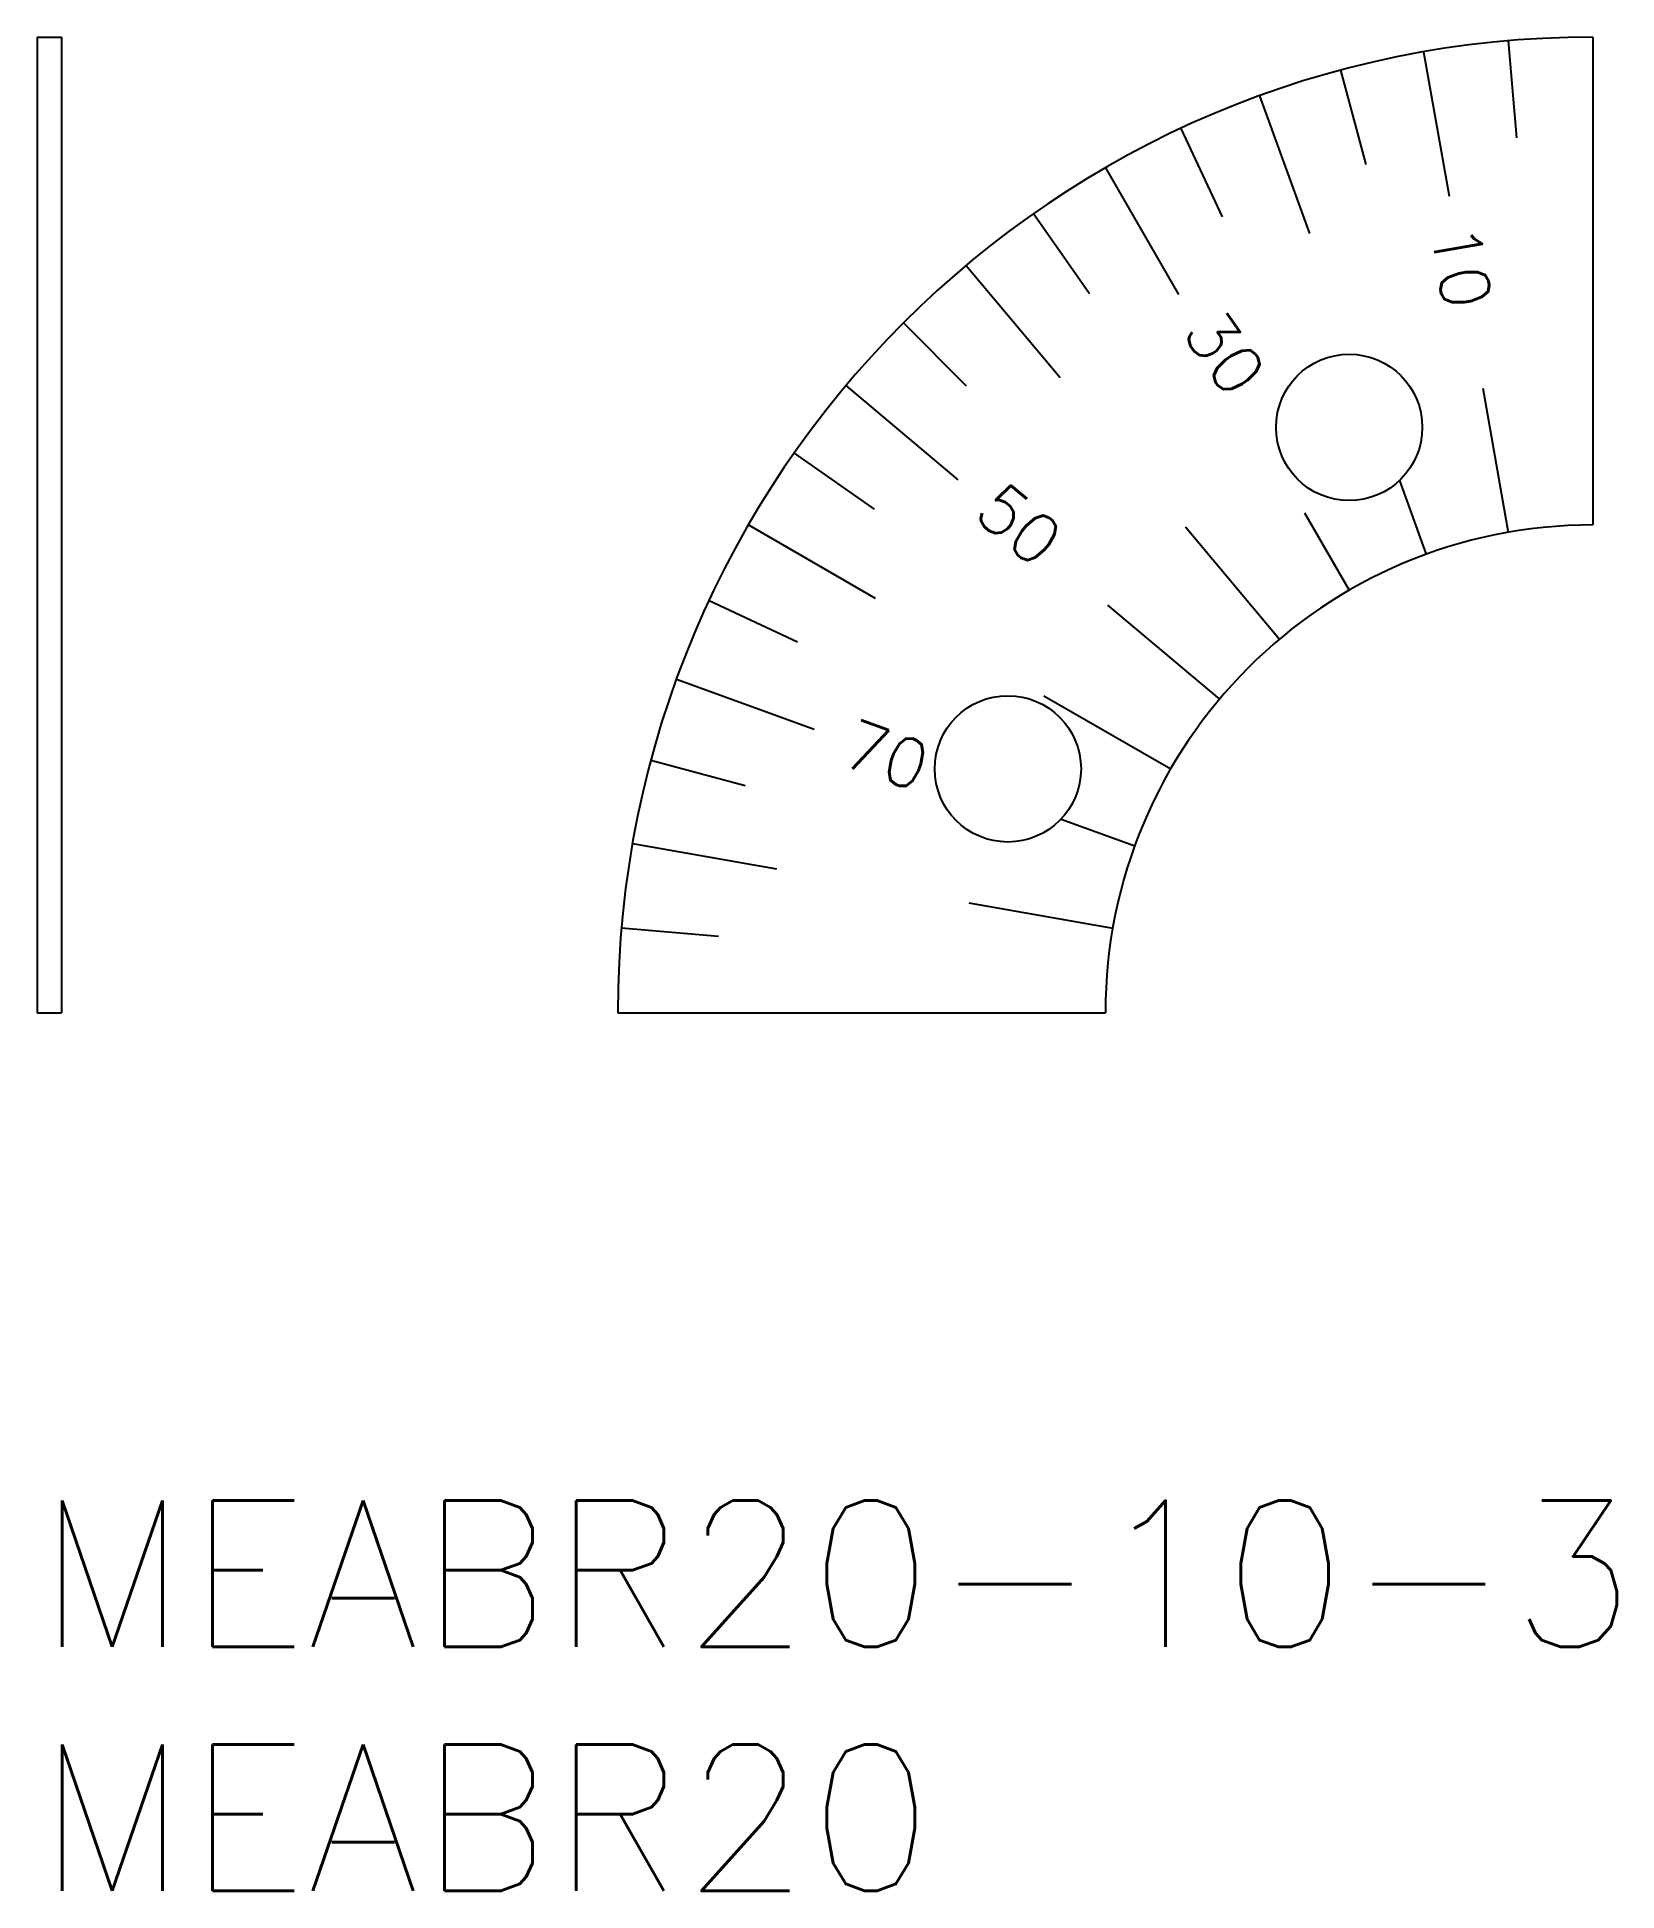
# Model space of a CAD drawing. Extents: x 0 to 32.4, y -8 to 30.
import ezdxf

# ---------------------------------------------------------------- set-up
doc = ezdxf.new("R2010")
doc.units = 0
doc.header["$LTSCALE"] = 0.5
doc.layers.add('MSM_CONTINUOUS', color=7, linetype='CONTINUOUS')
doc.layers.add('MSM_PART_NUMBER', color=7, linetype='CONTINUOUS')
doc.styles.get("Standard").update_dxf_attribs({"font": 'txt.shx', "height": 3, "bigfont": 'bigfont.shx'})

# ---------------------------------------------------------------- blocks, each defined once
blk = doc.blocks.new('*U2')
at = {"layer": 'MSM_PART_NUMBER'}
blk.add_text('MEABR20-10-3', height=3, dxfattribs=at).set_placement((0, -3))
blk = doc.blocks.new('*U3')
at = {"layer": 'MSM_PART_NUMBER'}
blk.add_text('MEABR20', height=3, dxfattribs=at).set_placement((0, -8))

msp = doc.modelspace()

# ---------------------------------------------------------------- linework, layer by layer
at = {"layer": 'MSM_CONTINUOUS'}
for p, q in [((0, 30), (0.5, 30)), ((0, 30), (0, 10)), ((0.5, 30), (0.5, 10)), ((28.436, 29.696), (28.957, 26.742)), ((30.166, 29.924), (30.34, 27.932)), ((31.909, 30), (31.909, 20)), ((26.732, 29.319), (27.25, 27.387)), ((25.068, 28.794), (26.094, 25.975)), ((23.456, 28.126), (24.302, 26.314)), ((21.909, 27.321), (23.409, 24.722)), ((20.437, 26.383), (21.584, 24.745)), ((19.053, 25.321), (20.981, 23.023)), ((17.767, 24.142), (19.055, 22.854)), ((16.588, 22.856), (18.886, 20.927)), ((29.651, 22.803), (30.172, 19.848)), ((15.526, 21.472), (17.164, 20.324)), ((27.938, 20.909), (28.488, 19.397)), ((25.99, 20.251), (26.909, 18.66)), ((14.588, 20), (17.186, 18.5)), ((23.552, 19.959), (25.481, 17.66)), ((13.782, 18.452), (15.595, 17.607)), ((21.95, 18.356), (24.248, 16.428)), ((13.115, 16.84), (15.934, 15.814)), ((20.65, 16.5), (23.248, 15)), ((12.59, 15.176), (14.522, 14.659)), ((21, 13.971), (22.512, 13.42)), ((12.212, 13.473), (15.167, 12.952)), ((19.106, 12.257), (22.061, 11.736)), ((11.985, 11.743), (13.977, 11.569)), ((0, 10), (0.5, 10)), ((11.909, 10), (21.909, 10))]:
    msp.add_line(p, q, dxfattribs=at)
for centre in [(26.909, 22), (19.909, 15)]:
    msp.add_circle(centre, 1.5, dxfattribs=at)
for radius in [20, 10]:
    msp.add_arc((31.909, 10), radius, 90, 180, dxfattribs=at)

# ---------------------------------------------------------------- block references
for name in ['*U2', '*U3']:
    msp.add_blockref(name, (0, 0), dxfattribs=at)

# ---------------------------------------------------------------- texts
for s, rotation, p in [('10', 280, (28.567, 26.052)), ('30', 305, (23.456, 23.946)), ('50', 320, (19.164, 20.179)), ('70', 340, (16.441, 15.105))]:
    msp.add_text(s, height=1, rotation=rotation, dxfattribs=at).set_placement(p)

doc.saveas('drawing.dxf')
